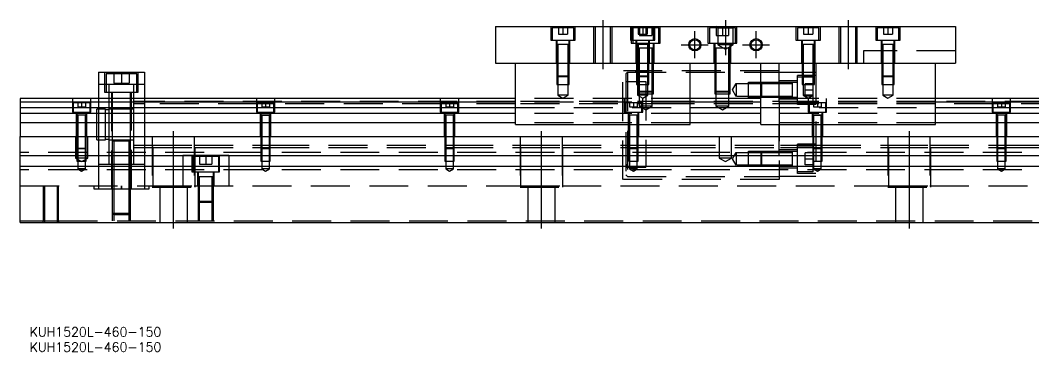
# Model space of a CAD drawing. Extents: x -12 to 673, y -279 to 102.
# Drawn here: x 0 to 330.5, y -279.2 to -171 of the extents above; entities that cross this region are included whole.
import ezdxf

# ---------------------------------------------------------------- set-up
doc = ezdxf.new("R2010")
doc.units = 0
doc.linetypes.add('CENTER', pattern=[50.8, 31.75, -6.35, 6.35, -6.35])
doc.linetypes.add('DASHED', pattern=[19.05, 12.7, -6.35])
doc.layers.get('0').update_dxf_attribs({"linetype": 'CONTINUOUS'})
doc.layers.add('CENTER', color=1, linetype='CENTER')
doc.styles.get("Standard").update_dxf_attribs({"font": 'txt.shx', "height": 3, "bigfont": 'bigfont.shx'})

# ---------------------------------------------------------------- blocks, each defined once
blk = doc.blocks.new('*U2')
at = {"color": 7, "linetype": 'CONTINUOUS'}
blk.add_text('KUH1520L-460-150', height=3, dxfattribs=at).set_placement((3.06, -279.2))
blk = doc.blocks.new('*U3')
at = {"color": 7, "linetype": 'CONTINUOUS'}
blk.add_text('KUH1520L-460-150', height=3, dxfattribs=at).set_placement((3.06, -274.22))

msp = doc.modelspace()

# ---------------------------------------------------------------- linework, layer by layer
at = {"color": 7, "linetype": 'CONTINUOUS'}
for p, q in [((155, -172.99), (305, -172.99)), ((155, -172.99), (155, -184.99)), ((305, -172.99), (305, -184.99)), ((155, -184.99), (305, -184.99)), ((161.5, -204.99), (161.5, -184.99)), ((218.5, -204.99), (218.5, -184.99)), ((241.5, -204.99), (241.5, -184.99)), ((298.5, -204.99), (298.5, -184.99)), ((25.5, -187.99), (25.5, -196.49)), ((25.5, -187.99), (40.5, -187.99)), ((40.5, -187.99), (40.5, -196.49)), ((0, -196.49), (0, -197.742272)), ((161.5, -196.49), (0, -196.49)), ((161.5, -197.742272), (0, -197.742272)), ((0, -197.742272), (0, -199.51668)), ((241.5, -196.49), (218.5, -196.49)), ((241.5, -197.742272), (218.5, -197.742272)), ((460, -196.49), (298.5, -196.49)), ((460, -197.742272), (298.5, -197.742272)), ((0, -199.51668), (161.5, -199.51668)), ((0, -199.51668), (0, -201.413076)), ((0, -201.413076), (0, -204.467372)), ((161.5, -201.413076), (0, -201.413076)), ((218.5, -199.51668), (241.5, -199.51668)), ((241.5, -201.413076), (218.5, -201.413076)), ((298.5, -199.51668), (460, -199.51668)), ((460, -201.413076), (298.5, -201.413076)), ((161.5, -204.467372), (0, -204.467372)), ((0, -204.467372), (0, -208.99)), ((241.5, -204.467372), (218.5, -204.467372)), ((460, -204.467372), (298.5, -204.467372)), ((161.5, -204.99), (218.5, -204.99)), ((241.5, -204.99), (298.5, -204.99)), ((0, -208.99), (460, -208.99)), ((0, -215.29), (0, -208.99)), ((261.25, -211.74), (261.5, -211.74)), ((460, -215.29), (0, -215.29)), ((0, -218.69), (0, -215.29)), ((0, -236.99), (0, -218.69)), ((460, -218.69), (0, -218.69)), ((0, -236.99), (460, -236.99))]:
    msp.add_line(p, q, dxfattribs=at)
at = {"color": 3, "linetype": 'DASHED'}
for p, q in [((173, -172.99), (173, -177.49)), ((180.5, -173.49), (173.5, -173.49)), ((173.5, -173.49), (173.5, -177.49)), ((175.5, -173.49), (175.5, -175.49)), ((177, -173.49), (177, -175.49)), ((178.5, -173.49), (178.5, -175.49)), ((180.5, -177.49), (180.5, -173.49)), ((181, -177.49), (181, -172.99)), ((187.000006, -172.99), (187.000006, -184.99)), ((187.5, -172.99), (187.5, -184.99)), ((192.5, -184.99), (192.5, -172.99)), ((192.999994, -184.99), (192.999994, -172.99)), ((199, -172.99), (199, -177.49)), ((199.25, -172.99), (199.25, -178.49)), ((206.5, -173.49), (199.5, -173.49)), ((199.5, -173.49), (199.5, -177.49)), ((208.25, -173.49), (199.75, -173.49)), ((199.75, -173.49), (199.75, -178.49)), ((201.5, -173.49), (201.5, -175.49)), ((202, -173.49), (202, -175.99)), ((203, -173.49), (203, -175.49)), ((204, -173.49), (204, -175.99)), ((204.5, -173.49), (204.5, -175.49)), ((206, -173.49), (206, -175.99)), ((206.5, -177.49), (206.5, -173.49)), ((207, -177.49), (207, -172.99)), ((208.25, -178.49), (208.25, -173.49)), ((208.75, -178.49), (208.75, -172.99)), ((224.25, -172.99), (224.25, -178.49)), ((233.25, -173.49), (224.75, -173.49)), ((224.75, -173.49), (224.75, -178.49)), ((227.5, -173.49), (227, -172.99)), ((227, -173.49), (227, -175.99)), ((227.5, -173.49), (227.5, -178.99)), ((227.5, -173.49), (232.5, -173.49)), ((229, -173.49), (229, -175.99)), ((230, -173.49), (230, -175.99)), ((231, -173.49), (231, -175.99)), ((232.5, -173.49), (233, -172.99)), ((232.5, -178.99), (232.5, -173.49)), ((233.25, -178.49), (233.25, -173.49)), ((233.75, -178.49), (233.75, -172.99)), ((253, -172.99), (253, -177.49)), ((260.5, -173.49), (253.5, -173.49)), ((253.5, -173.49), (253.5, -177.49)), ((255.5, -173.49), (255.5, -175.49)), ((257, -173.49), (257, -175.49)), ((258.5, -173.49), (258.5, -175.49)), ((260.5, -177.49), (260.5, -173.49)), ((261, -177.49), (261, -172.99)), ((267.000006, -172.99), (267.000006, -184.99)), ((267.5, -172.99), (267.5, -184.99)), ((272.5, -184.99), (272.5, -172.99)), ((272.999994, -184.99), (272.999994, -172.99)), ((279, -172.99), (279, -177.49)), ((286.5, -173.49), (279.5, -173.49)), ((279.5, -173.49), (279.5, -177.49)), ((281.5, -173.49), (281.5, -175.49)), ((283, -173.49), (283, -175.49)), ((284.5, -173.49), (284.5, -175.49)), ((286.5, -177.49), (286.5, -173.49)), ((287, -177.49), (287, -172.99)), ((173, -177.49), (181, -177.49)), ((174.75, -177.49), (174.75, -184.99)), ((175, -177.49), (175, -178.89)), ((175.5, -175.49), (177, -175.49)), ((177, -175.49), (178.5, -175.49)), ((179, -178.89), (179, -177.49)), ((179.25, -184.99), (179.25, -177.49)), ((199, -177.49), (207, -177.49)), ((199.25, -178.49), (208.75, -178.49)), ((200.75, -177.49), (200.75, -184.99)), ((201, -177.49), (201, -178.89)), ((201.25, -178.49), (201.25, -184.99)), ((201.5, -175.49), (203, -175.49)), ((201.5, -178.49), (201.5, -180.09)), ((202, -175.99), (204, -175.99)), ((203, -175.49), (204.5, -175.49)), ((204, -175.99), (206, -175.99)), ((205, -178.89), (205, -177.49)), ((205.25, -184.99), (205.25, -177.49)), ((206.5, -180.09), (206.5, -178.49)), ((206.75, -184.99), (206.75, -178.49)), ((224.25, -178.49), (233.75, -178.49)), ((226.25, -178.49), (226.25, -184.99)), ((226.5, -178.49), (226.5, -180.09)), ((227, -175.99), (229, -175.99)), ((229, -175.99), (231, -175.99)), ((231.5, -180.085), (231.5, -178.485)), ((231.75, -184.99), (231.75, -178.49)), ((253, -177.49), (261, -177.49)), ((254.75, -177.49), (254.75, -184.99)), ((255, -177.49), (255, -178.89)), ((255.5, -175.49), (257, -175.49)), ((257, -175.49), (258.5, -175.49)), ((259, -178.89), (259, -177.49)), ((259.25, -184.99), (259.25, -177.49)), ((279, -177.49), (287, -177.49)), ((280.75, -177.49), (280.75, -184.99)), ((281, -177.49), (281, -178.89)), ((281.5, -175.49), (283, -175.49)), ((283, -175.49), (284.5, -175.49)), ((285, -178.89), (285, -177.49)), ((285.25, -184.99), (285.25, -177.49)), ((175, -178.885), (175, -178.89)), ((175, -178.89), (175.216462, -178.89)), ((175.216708, -178.89), (175, -178.89)), ((175, -178.89), (175, -178.895)), ((175, -178.89), (175, -184.99)), ((178.783332, -178.89), (175.216708, -178.89)), ((175.35, -178.89), (175.35, -184.99)), ((178.65, -184.99), (178.65, -178.89)), ((179, -178.89), (178.783332, -178.89)), ((178.783538, -178.89), (179, -178.89)), ((179, -178.89), (179, -178.885)), ((179, -178.895), (179, -178.89)), ((179, -184.99), (179, -178.89)), ((201, -178.885), (201, -178.89)), ((201, -178.89), (201.216462, -178.89)), ((201.216708, -178.89), (201, -178.89)), ((201, -178.89), (201, -184.99)), ((201, -178.89), (201, -178.895)), ((204.783332, -178.89), (201.216708, -178.89)), ((201.35, -178.89), (201.35, -184.99)), ((201.757468, -180.09), (201.5, -180.09)), ((201.5, -180.09), (201.5, -184.99)), ((201.999654, -180.09), (201.757468, -180.09)), ((201.9, -180.09), (201.9, -184.99)), ((202.349616, -180.09), (201.999654, -180.09)), ((205.650424, -180.09), (202.349616, -180.09)), ((204.65, -184.99), (204.65, -178.89)), ((205, -178.89), (204.783332, -178.89)), ((204.783538, -178.89), (205, -178.89)), ((205, -178.89), (205, -178.885)), ((205, -184.99), (205, -178.89)), ((205, -178.895), (205, -178.89)), ((206.000386, -180.09), (205.650424, -180.09)), ((206.242552, -180.09), (206.000386, -180.09)), ((206.1, -184.99), (206.1, -180.09)), ((206.5, -180.09), (206.242552, -180.09)), ((206.5, -184.99), (206.5, -180.09)), ((226.5, -180.085), (226.5, -180.09)), ((226.5, -180.09), (226.757448, -180.09)), ((226.757468, -180.09), (226.5, -180.09)), ((226.5, -180.09), (226.5, -184.99)), ((226.5, -180.09), (226.5, -180.095)), ((231.5, -180.09), (226.757468, -180.09)), ((226.9, -180.09), (226.9, -184.99)), ((232.5, -178.99), (227.5, -178.99)), ((227.5, -178.99), (230, -180.433376)), ((230, -180.433376), (232.5, -178.99)), ((230.5, -180.09), (230.242552, -180.09)), ((230.242602, -180.09), (230.5, -180.09)), ((230.5, -180.09), (230.5, -180.085)), ((230.5, -180.095), (230.5, -180.09)), ((231.1, -184.99), (231.1, -180.09)), ((231.5, -184.99), (231.5, -180.09)), ((255, -178.885), (255, -178.89)), ((255, -178.89), (255.216462, -178.89)), ((255.216708, -178.89), (255, -178.89)), ((255, -178.89), (255, -178.895)), ((255, -178.89), (255, -184.99)), ((258.783332, -178.89), (255.216708, -178.89)), ((255.35, -178.89), (255.35, -184.99)), ((258.65, -184.99), (258.65, -178.89)), ((259, -178.89), (258.783332, -178.89)), ((258.783538, -178.89), (259, -178.89)), ((259, -178.89), (259, -178.885)), ((259, -178.895), (259, -178.89)), ((259, -184.99), (259, -178.89)), ((285, -180.99), (275, -180.99)), ((275, -180.99), (275, -184.99)), ((281, -178.885), (281, -178.89)), ((281, -178.89), (281.216462, -178.89)), ((281.216708, -178.89), (281, -178.89)), ((281, -178.89), (281, -178.895)), ((281, -178.89), (281, -184.99)), ((284.783332, -178.89), (281.216708, -178.89)), ((281.35, -178.89), (281.35, -184.99)), ((284.65, -184.99), (284.65, -178.89)), ((285, -178.89), (284.783332, -178.89)), ((284.783538, -178.89), (285, -178.89)), ((285, -178.89), (285, -178.885)), ((285, -178.895), (285, -178.89)), ((285, -184.99), (285, -178.89)), ((305, -180.99), (285, -180.99)), ((175, -184.99), (175, -189.14)), ((175.000006, -184.99), (175.000006, -189.140006)), ((175.35, -184.99), (175.35, -189.49)), ((178.65, -189.49), (178.65, -184.99)), ((178.999994, -189.140006), (178.999994, -184.99)), ((179, -189.14), (179, -184.99)), ((196.5, -222.99), (196.5, -184.99)), ((201, -184.99), (201, -189.14)), ((201.000006, -184.99), (201.000002, -189.14)), ((201.35, -184.99), (201.35, -189.49)), ((201.5, -184.99), (201.5, -194.09)), ((201.9, -184.99), (201.9, -194.49)), ((204.65, -189.49), (204.65, -184.99)), ((204.999998, -189.14), (204.999994, -184.99)), ((205, -189.14), (205, -184.99)), ((206.1, -194.49), (206.1, -184.99)), ((206.5, -194.09), (206.5, -184.99)), ((226.5, -184.99), (226.5, -194.09)), ((226.500006, -184.99), (226.500002, -194.09)), ((226.9, -184.99), (226.9, -194.49)), ((231.1, -194.49), (231.1, -184.99)), ((231.499998, -194.09), (231.499994, -184.99)), ((231.5, -194.09), (231.5, -184.99)), ((247.5, -197.742272), (247.5, -184.99)), ((255, -184.99), (255, -189.14)), ((255.000006, -184.99), (255.000002, -189.14)), ((255.35, -184.99), (255.35, -189.49)), ((258.65, -189.49), (258.65, -184.99)), ((258.999998, -189.14), (258.999994, -184.99)), ((259, -189.14), (259, -184.99)), ((259.5, -184.99), (259.5, -221.99)), ((281, -184.99), (281, -189.14)), ((281.000006, -184.99), (281.000002, -189.14)), ((281.35, -184.99), (281.35, -189.49)), ((284.65, -189.49), (284.65, -184.99)), ((284.999998, -189.14), (284.999994, -184.99)), ((285, -189.14), (285, -184.99)), ((27.5, -187.99), (27.5, -194.49)), ((38.5, -194.49), (38.5, -187.99)), ((247.5, -187.49), (196.5, -187.49)), ((197.5, -188.49), (198, -187.99)), ((198, -187.99), (247.5, -187.99)), ((198, -187.99), (198, -221.99)), ((200.9, -187.99), (200.5, -187.99)), ((205.1, -187.99), (200.9, -187.99)), ((247.5, -187.99), (259.5, -187.99)), ((38, -188.49), (28, -188.49)), ((28, -188.49), (28, -194.49)), ((30.5, -188.49), (30.5, -191.49)), ((30.5, -191.49), (33, -191.49)), ((33, -188.49), (33, -191.49)), ((33, -191.49), (35.5, -191.49)), ((35.5, -188.49), (35.5, -191.49)), ((38, -194.49), (38, -188.49)), ((175, -189.14), (179, -189.14)), ((175, -189.14), (175.35, -189.49)), ((175.000006, -189.140006), (175.000006, -191.99)), ((178.65, -189.49), (175.35, -189.49)), ((175.35, -189.49), (175.35, -191.99)), ((178.65, -189.49), (179, -189.14)), ((178.65, -191.99), (178.65, -189.49)), ((178.999994, -191.99), (178.999994, -189.140006)), ((197.5, -188.49), (197.5, -221.49)), ((197.5, -190.99), (204, -190.99)), ((201, -189.14), (205, -189.14)), ((201, -189.14), (201.35, -189.49)), ((201.000002, -189.14), (201.000006, -191.99)), ((204.65, -189.49), (201.35, -189.49)), ((201.35, -189.49), (201.35, -191.99)), ((204, -190.99), (204, -218.99)), ((204.65, -189.49), (205, -189.14)), ((204.65, -191.99), (204.65, -189.49)), ((204.999994, -191.99), (204.999998, -189.14)), ((232.287565, -193.74), (233.500001, -191.64)), ((233.500001, -191.64), (233.500001, -195.84)), ((233.500001, -191.64), (239.4, -191.64)), ((237.5, -196.239995), (237.5, -191.240004)), ((237.5, -191.240004), (242.4, -191.240004)), ((239.4, -191.64), (242, -191.64)), ((241.499979, -191.64), (241.899979, -191.24)), ((241.499979, -191.64), (241.499979, -195.84)), ((241.899979, -196.24), (241.899979, -191.24)), ((242, -191.64), (251.9, -191.640001)), ((242.4, -191.240004), (253.5, -191.240004)), ((253.5, -190.740001), (247.5, -190.740001)), ((251.9, -196.24), (251.9, -191.24)), ((253.5, -198.490001), (253.5, -188.990001)), ((259.5, -188.990001), (253.5, -188.990001)), ((253.5, -189.49), (258.5, -189.49)), ((255, -189.14), (259, -189.14)), ((255, -189.14), (255.35, -189.49)), ((255.000002, -189.14), (255.000006, -191.99)), ((258.65, -189.49), (255.35, -189.49)), ((255.35, -189.49), (255.35, -191.99)), ((258.5, -189.49), (258.5, -197.99)), ((258.65, -189.49), (259, -189.14)), ((258.65, -191.99), (258.65, -189.49)), ((258.999994, -191.99), (258.999998, -189.14)), ((281, -189.14), (285, -189.14)), ((281, -189.14), (281.35, -189.49)), ((281.000002, -189.14), (281.000006, -191.99)), ((284.65, -189.49), (281.35, -189.49)), ((281.35, -189.49), (281.35, -191.99)), ((284.65, -189.49), (285, -189.14)), ((284.65, -191.99), (284.65, -189.49)), ((284.999994, -191.99), (284.999998, -189.14)), ((29, -191.99), (25.5, -191.99)), ((27.5, -194.49), (38.5, -194.49)), ((29, -194.49), (29, -191.99)), ((37, -191.99), (29, -191.99)), ((29, -196.49), (29, -194.49)), ((29.75, -194.49), (29.75, -225.99)), ((30, -194.49), (30, -196.49)), ((36, -196.49), (36, -194.49)), ((36.25, -225.99), (36.25, -194.49)), ((37, -194.49), (37, -191.99)), ((40.5, -191.99), (37, -191.99)), ((37, -196.49), (37, -194.49)), ((175.000006, -191.99), (178.999994, -191.99)), ((175.35, -191.99), (175.35, -195.49)), ((178.65, -195.49), (178.65, -191.99)), ((201.000006, -191.99), (204.999994, -191.99)), ((201.35, -191.99), (201.35, -195.49)), ((201.5, -194.09), (206.5, -194.09)), ((201.5, -194.09), (201.9, -194.49)), ((201.500002, -194.09), (201.500006, -194.99)), ((201.500006, -194.99), (206.499994, -194.99)), ((206.1, -194.49), (201.9, -194.49)), ((201.9, -194.49), (201.9, -194.99)), ((201.9, -194.99), (201.9, -198.99)), ((204.65, -195.49), (204.65, -191.99)), ((206.1, -194.49), (206.5, -194.09)), ((206.1, -194.99), (206.1, -194.49)), ((206.1, -198.99), (206.1, -194.99)), ((206.499994, -194.99), (206.499998, -194.09)), ((226.5, -194.09), (231.5, -194.09)), ((226.5, -194.09), (226.9, -194.49)), ((226.500002, -194.09), (226.500006, -194.99)), ((226.500006, -194.99), (231.499994, -194.99)), ((231.1, -194.49), (226.9, -194.49)), ((226.9, -194.49), (226.9, -194.99)), ((226.9, -194.99), (226.9, -198.99)), ((231.1, -194.49), (231.5, -194.09)), ((231.1, -194.99), (231.1, -194.49)), ((231.1, -198.99), (231.1, -194.99)), ((231.499994, -194.99), (231.499998, -194.09)), ((233.500001, -195.84), (232.287565, -193.74)), ((255.000006, -191.99), (258.999994, -191.99)), ((255.35, -191.99), (255.35, -195.49)), ((256, -195.74), (256, -191.74)), ((258.5, -191.74), (256, -191.74)), ((256, -193.74), (258.5, -193.74)), ((258.65, -195.49), (258.65, -191.99)), ((281.000006, -191.99), (284.999994, -191.99)), ((281.35, -191.99), (281.35, -195.49)), ((284.65, -195.49), (284.65, -191.99)), ((17, -196.49), (17, -200.99)), ((22.75, -197.99), (17.25, -197.99)), ((17.25, -197.99), (17.25, -200.99)), ((18.75, -197.99), (18.75, -199.29)), ((20, -197.99), (20, -199.29)), ((21.25, -197.99), (21.25, -199.29)), ((22.75, -200.99), (22.75, -197.99)), ((23, -200.99), (23, -196.49)), ((25.5, -196.49), (25.5, -208.99)), ((29, -204.99), (29, -196.49)), ((30, -196.49), (30, -208.99)), ((36, -208.99), (36, -196.49)), ((37, -204.99), (37, -196.49)), ((40.5, -197.49), (37, -197.49)), ((40.5, -198.24), (37, -198.24)), ((40.5, -196.49), (40.5, -208.99)), ((161.5, -197.49), (40.5, -197.49)), ((77.25, -198.24), (40.5, -198.24)), ((77, -196.49), (77, -200.99)), ((82.75, -197.99), (77.25, -197.99)), ((77.25, -197.99), (77.25, -200.99)), ((82.75, -198.24), (77.25, -198.24)), ((78.75, -197.99), (78.75, -199.29)), ((80, -197.99), (80, -199.29)), ((81.25, -197.99), (81.25, -199.29)), ((82.75, -200.99), (82.75, -197.99)), ((137.25, -198.24), (82.75, -198.24)), ((83, -200.99), (83, -196.49)), ((137, -196.49), (137, -200.99)), ((142.75, -197.99), (137.25, -197.99)), ((137.25, -197.99), (137.25, -200.99)), ((142.75, -198.24), (137.25, -198.24)), ((138.75, -197.99), (138.75, -199.29)), ((140, -197.99), (140, -199.29)), ((141.25, -197.99), (141.25, -199.29)), ((142.75, -200.99), (142.75, -197.99)), ((161.5, -198.24), (142.75, -198.24)), ((143, -200.99), (143, -196.49)), ((218.5, -196.49), (161.5, -196.49)), ((214, -197.49), (161.5, -197.49)), ((218.5, -197.742272), (161.5, -197.742272)), ((214, -198.24), (161.5, -198.24)), ((178.65, -195.49), (175.35, -195.49)), ((175.35, -195.49), (177, -196.442628)), ((177, -196.442628), (178.65, -195.49)), ((197, -196.49), (197, -200.99)), ((202.75, -197.99), (197.25, -197.99)), ((197.25, -197.99), (197.25, -200.99)), ((198.75, -197.99), (198.75, -199.29)), ((200, -197.99), (200, -199.29)), ((201.25, -197.99), (201.25, -199.29)), ((204.65, -195.49), (201.35, -195.49)), ((201.35, -195.49), (203, -196.442628)), ((202.75, -200.99), (202.75, -197.99)), ((203, -196.442628), (204.65, -195.49)), ((203, -200.99), (203, -196.49)), ((258, -197.49), (214, -197.49)), ((258, -198.24), (214, -198.24)), ((239.4, -195.84), (233.66115, -195.84)), ((242.4, -196.239994), (237.5, -196.239994)), ((242, -195.84), (239.4, -195.84)), ((241.899979, -196.24), (241.499979, -195.84)), ((298.5, -196.49), (241.5, -196.49)), ((298.5, -197.742272), (241.5, -197.742272)), ((251.9, -195.84), (242, -195.84)), ((253.5, -196.239994), (242.4, -196.239994)), ((253.5, -196.740001), (247.5, -196.740001)), ((247.5, -197.742272), (247.5, -221.99)), ((251.9, -195.982602), (251.9, -196.24)), ((258.5, -197.99), (253.5, -197.99)), ((258.65, -195.49), (255.35, -195.49)), ((255.35, -195.49), (257, -196.442628)), ((258.5, -195.74), (256, -195.74)), ((257, -196.442628), (258.65, -195.49)), ((257, -196.49), (257, -200.99)), ((262.75, -197.99), (257.25, -197.99)), ((257.25, -197.99), (257.25, -200.99)), ((298.5, -197.49), (258, -197.49)), ((298.5, -198.24), (258, -198.24)), ((258.75, -197.99), (258.75, -199.29)), ((260, -197.99), (260, -199.29)), ((261.25, -197.99), (261.25, -199.29)), ((262.75, -200.99), (262.75, -197.99)), ((263, -200.99), (263, -196.49)), ((284.65, -195.49), (281.35, -195.49)), ((281.35, -195.49), (283, -196.442628)), ((283, -196.442628), (284.65, -195.49)), ((410, -197.49), (298.5, -197.49)), ((317.25, -198.24), (298.5, -198.24)), ((317, -196.49), (317, -200.99)), ((322.75, -197.99), (317.25, -197.99)), ((317.25, -197.99), (317.25, -200.99)), ((322.75, -198.24), (317.25, -198.24)), ((318.75, -197.99), (318.75, -199.29)), ((320, -197.99), (320, -199.29)), ((321.25, -197.99), (321.25, -199.29)), ((322.75, -200.99), (322.75, -197.99)), ((377.25, -198.24), (322.75, -198.24)), ((323, -200.99), (323, -196.49)), ((17, -200.99), (23, -200.99)), ((18.25, -200.99), (18.25, -208.99)), ((18.5, -200.99), (18.5, -201.99)), ((18.75, -199.29), (20, -199.29)), ((20, -199.29), (21.25, -199.29)), ((21.5, -201.99), (21.5, -200.99)), ((21.75, -208.99), (21.75, -200.99)), ((25, -204.99), (25, -199.99)), ((25.5, -199.99), (25, -199.99)), ((27.85, -199.99), (25.5, -199.99)), ((27.85, -204.99), (27.85, -199.99)), ((29, -200.19), (27.85, -200.19)), ((30, -199.99), (29, -199.99)), ((36, -199.99), (30, -199.99)), ((37, -199.99), (36, -199.99)), ((77, -200.99), (83, -200.99)), ((78.25, -200.99), (78.25, -208.99)), ((78.5, -200.99), (78.5, -201.99)), ((78.75, -199.29), (80, -199.29)), ((80, -199.29), (81.25, -199.29)), ((81.5, -201.99), (81.5, -200.99)), ((81.75, -208.99), (81.75, -200.99)), ((137, -200.99), (143, -200.99)), ((138.25, -200.99), (138.25, -208.99)), ((138.5, -200.99), (138.5, -201.99)), ((138.75, -199.29), (140, -199.29)), ((140, -199.29), (141.25, -199.29)), ((141.5, -201.99), (141.5, -200.99)), ((141.75, -208.99), (141.75, -200.99)), ((161.5, -199.51668), (218.5, -199.51668)), ((218.5, -201.413076), (161.5, -201.413076)), ((197, -200.99), (203, -200.99)), ((198.25, -200.99), (198.25, -208.99)), ((198.5, -200.99), (198.5, -201.99)), ((198.75, -199.29), (200, -199.29)), ((200, -199.29), (201.25, -199.29)), ((201.5, -201.99), (201.5, -200.99)), ((201.75, -208.99), (201.75, -200.99)), ((206.1, -198.99), (201.9, -198.99)), ((201.9, -198.99), (204, -200.202436)), ((204, -200.202436), (206.1, -198.99)), ((231.1, -198.99), (226.9, -198.99)), ((226.9, -198.99), (229, -200.202436)), ((229, -200.202436), (231.1, -198.99)), ((241.5, -199.51668), (298.5, -199.51668)), ((298.5, -201.413076), (241.5, -201.413076)), ((259.5, -198.490001), (253.5, -198.490001)), ((257, -200.99), (263, -200.99)), ((258.25, -200.99), (258.25, -208.99)), ((258.5, -200.99), (258.5, -201.99)), ((258.75, -199.29), (260, -199.29)), ((260, -199.29), (261.25, -199.29)), ((261.5, -201.99), (261.5, -200.99)), ((261.75, -208.99), (261.75, -200.99)), ((317, -200.99), (323, -200.99)), ((318.25, -200.99), (318.25, -208.99)), ((318.5, -200.99), (318.5, -201.99)), ((318.75, -199.29), (320, -199.29)), ((320, -199.29), (321.25, -199.29)), ((321.5, -201.99), (321.5, -200.99)), ((321.75, -208.99), (321.75, -200.99)), ((18.5, -201.985), (18.5, -201.99)), ((18.624678, -201.99), (18.5, -201.99)), ((18.5, -201.99), (18.5, -208.99)), ((18.5, -201.99), (18.5, -201.995)), ((19.998804, -201.99), (18.624678, -201.99)), ((18.75, -201.99), (18.75, -208.99)), ((21.37533, -201.99), (19.998804, -201.99)), ((21.25, -208.99), (21.25, -201.99)), ((21.5, -201.99), (21.37533, -201.99)), ((21.5, -201.99), (21.5, -201.985)), ((21.5, -208.99), (21.5, -201.99)), ((21.5, -201.995), (21.5, -201.99)), ((78.5, -201.985), (78.5, -201.99)), ((78.5, -201.99), (78.62467, -201.99)), ((78.624678, -201.99), (78.5, -201.99)), ((78.5, -201.99), (78.5, -201.995)), ((78.5, -201.99), (78.5, -208.99)), ((78.62467, -201.99), (81.375392, -201.99)), ((79.998804, -201.99), (78.624678, -201.99)), ((78.75, -201.99), (78.75, -208.99)), ((81.37533, -201.99), (79.998804, -201.99)), ((81.25, -208.99), (81.25, -201.99)), ((81.5, -201.99), (81.37533, -201.99)), ((81.375392, -201.99), (81.5, -201.99)), ((81.5, -201.99), (81.5, -201.985)), ((81.5, -201.995), (81.5, -201.99)), ((81.5, -208.99), (81.5, -201.99)), ((138.5, -201.985), (138.5, -201.99)), ((138.624678, -201.99), (138.5, -201.99)), ((138.5, -201.99), (138.5, -208.99)), ((138.5, -201.99), (138.5, -201.995)), ((139.998804, -201.99), (138.624678, -201.99)), ((138.75, -201.99), (138.75, -208.99)), ((141.37533, -201.99), (139.998804, -201.99)), ((141.25, -208.99), (141.25, -201.99)), ((141.5, -201.99), (141.37533, -201.99)), ((141.5, -201.99), (141.5, -201.985)), ((141.5, -208.99), (141.5, -201.99)), ((141.5, -201.995), (141.5, -201.99)), ((218.5, -204.467372), (161.5, -204.467372)), ((198.5, -201.985), (198.5, -201.99)), ((198.624678, -201.99), (198.5, -201.99)), ((198.5, -201.99), (198.5, -204.99)), ((198.5, -201.99), (198.5, -201.995)), ((199.998804, -201.99), (198.624678, -201.99)), ((198.75, -201.99), (198.75, -204.99)), ((201.37533, -201.99), (199.998804, -201.99)), ((201.25, -204.99), (201.25, -201.99)), ((201.5, -201.99), (201.37533, -201.99)), ((201.5, -201.99), (201.5, -201.985)), ((201.5, -204.99), (201.5, -201.99)), ((201.5, -201.995), (201.5, -201.99)), ((298.5, -204.467372), (241.5, -204.467372)), ((258.5, -201.985), (258.5, -201.99)), ((258.5, -201.99), (258.62467, -201.99)), ((258.624678, -201.99), (258.5, -201.99)), ((258.5, -201.99), (258.5, -201.995)), ((258.5, -201.99), (258.5, -204.99)), ((258.62467, -201.99), (261.375392, -201.99)), ((259.998804, -201.99), (258.624678, -201.99)), ((258.75, -201.99), (258.75, -204.99)), ((261.37533, -201.99), (259.998804, -201.99)), ((261.25, -204.99), (261.25, -201.99)), ((261.5, -201.99), (261.37533, -201.99)), ((261.375392, -201.99), (261.5, -201.99)), ((261.5, -201.99), (261.5, -201.985)), ((261.5, -201.995), (261.5, -201.99)), ((261.5, -204.99), (261.5, -201.99)), ((318.5, -201.985), (318.5, -201.99)), ((318.624678, -201.99), (318.5, -201.99)), ((318.5, -201.99), (318.5, -201.995)), ((318.5, -201.99), (318.5, -208.99)), ((319.998804, -201.99), (318.624678, -201.99)), ((318.75, -201.99), (318.75, -208.99)), ((321.37533, -201.99), (319.998804, -201.99)), ((321.25, -208.99), (321.25, -201.99)), ((321.5, -201.99), (321.37533, -201.99)), ((321.5, -201.99), (321.5, -201.985)), ((321.5, -201.995), (321.5, -201.99)), ((321.5, -208.99), (321.5, -201.99)), ((25, -208.99), (25, -204.99)), ((27.85, -208.99), (27.85, -204.99)), ((29, -208.99), (29, -204.99)), ((37, -208.99), (37, -204.99)), ((198.5, -204.99), (198.5, -208.99)), ((198.75, -204.99), (198.75, -208.99)), ((201.25, -208.99), (201.25, -204.99)), ((201.5, -208.99), (201.5, -204.99)), ((247.5, -208.99), (247.5, -204.99)), ((258.5, -204.99), (258.5, -208.99)), ((258.75, -204.99), (258.75, -208.99)), ((261.25, -208.99), (261.25, -204.99)), ((261.5, -208.99), (261.5, -204.99)), ((18, -208.99), (18, -215.99)), ((18.5, -208.99), (18.5, -212.74)), ((18.500006, -208.99), (18.500002, -212.74)), ((18.75, -208.99), (18.75, -212.99)), ((21.25, -212.99), (21.25, -208.99)), ((21.499998, -212.74), (21.499994, -208.99)), ((21.5, -212.74), (21.5, -208.99)), ((22, -215.99), (22, -208.99)), ((25, -209.99), (25, -208.99)), ((25, -209.99), (25.5, -209.99)), ((25.5, -208.99), (25.5, -215.29)), ((25.5, -209.99), (27.85, -209.99)), ((27.85, -209.99), (27.85, -208.99)), ((27.85, -209.79), (29, -209.79)), ((29, -215.29), (29, -208.99)), ((29, -209.99), (30, -209.99)), ((30, -208.99), (30, -210.49)), ((30, -209.99), (36, -209.99)), ((30, -210.485), (30, -210.49)), ((30.349602, -210.49), (30, -210.49)), ((30, -210.49), (30, -215.29)), ((30, -210.49), (30, -210.495)), ((35.65035, -210.49), (30.349602, -210.49)), ((30.5, -210.49), (30.5, -215.29)), ((35.5, -215.29), (35.5, -210.49)), ((36, -210.49), (35.65035, -210.49)), ((36, -210.49), (36, -208.99)), ((36, -209.99), (37, -209.99)), ((36, -210.49), (36, -210.485)), ((36, -215.29), (36, -210.49)), ((36, -210.495), (36, -210.49)), ((37, -215.29), (37, -208.99)), ((40.5, -208.99), (40.5, -215.29)), ((43, -208.99), (43, -225.49)), ((43.291796, -224.99), (43.291796, -208.99)), ((56.708204, -208.99), (56.708204, -224.99)), ((57, -225.49), (57, -208.99)), ((78.5, -208.99), (78.5, -212.74)), ((78.500006, -208.99), (78.500006, -212.740006)), ((78.75, -208.99), (78.75, -212.99)), ((81.25, -212.99), (81.25, -208.99)), ((81.499994, -212.740006), (81.499994, -208.99)), ((81.5, -212.74), (81.5, -208.99)), ((138.5, -208.99), (138.5, -212.74)), ((138.500006, -208.99), (138.500006, -212.740006)), ((138.75, -208.99), (138.75, -212.99)), ((141.25, -212.99), (141.25, -208.99)), ((141.499994, -212.740006), (141.499994, -208.99)), ((141.5, -212.74), (141.5, -208.99)), ((163, -208.99), (163, -225.49)), ((163.291796, -224.99), (163.291796, -208.99)), ((176.708204, -208.99), (176.708204, -224.99)), ((177, -225.49), (177, -208.99)), ((198.5, -208.99), (198.5, -212.74)), ((198.500006, -208.99), (198.500006, -212.740006)), ((198.75, -208.99), (198.75, -212.99)), ((201.25, -212.99), (201.25, -208.99)), ((201.499994, -212.740006), (201.499994, -208.99)), ((201.5, -212.74), (201.5, -208.99)), ((228, -208.99), (228, -215.99)), ((232, -215.99), (232, -208.99)), ((247.5, -215.29), (247.5, -208.99)), ((253.5, -220.990001), (253.5, -211.490001)), ((259.5, -211.490001), (253.5, -211.490001)), ((258.5, -208.99), (258.5, -212.74)), ((258.500006, -208.99), (258.500006, -212.740006)), ((258.75, -208.99), (258.75, -212.99)), ((261.25, -212.99), (261.25, -208.99)), ((261.499994, -212.740006), (261.499994, -208.99)), ((261.5, -212.74), (261.5, -208.99)), ((283, -208.99), (283, -225.49)), ((283.291796, -224.99), (283.291796, -208.99)), ((296.708204, -208.99), (296.708204, -224.99)), ((297, -225.49), (297, -208.99)), ((318.5, -208.99), (318.5, -212.74)), ((318.500006, -208.99), (318.500006, -212.740006)), ((318.75, -208.99), (318.75, -212.99)), ((321.25, -212.99), (321.25, -208.99)), ((321.499994, -212.740006), (321.499994, -208.99)), ((321.5, -212.74), (321.5, -208.99)), ((460, -214.14), (0, -214.14)), ((18.5, -212.74), (21.5, -212.74)), ((18.5, -212.74), (18.75, -212.99)), ((18.500002, -212.74), (18.500006, -215.29)), ((21.25, -212.99), (18.75, -212.99)), ((18.75, -212.99), (18.75, -216.99)), ((21.25, -212.99), (21.5, -212.74)), ((21.25, -216.99), (21.25, -212.99)), ((21.499994, -215.29), (21.499998, -212.74)), ((37, -211.74), (40.5, -211.74)), ((37, -212.49), (40.5, -212.49)), ((40.5, -211.74), (43.291796, -211.74)), ((40.5, -212.49), (43.291796, -212.49)), ((43.291796, -211.74), (56.708204, -211.74)), ((43.291796, -212.49), (56.708204, -212.49)), ((56.708204, -211.74), (78.5, -211.74)), ((56.708204, -212.49), (78.5, -212.49)), ((78.5, -211.74), (78.75, -211.74)), ((78.5, -212.49), (78.75, -212.49)), ((78.5, -212.74), (81.5, -212.74)), ((78.5, -212.74), (78.75, -212.99)), ((78.500006, -212.740006), (78.500006, -215.29)), ((78.75, -211.74), (81.25, -211.74)), ((78.75, -212.49), (81.25, -212.49)), ((81.25, -212.99), (78.75, -212.99)), ((78.75, -212.99), (78.75, -216.99)), ((81.25, -211.74), (81.5, -211.74)), ((81.25, -212.49), (81.5, -212.49)), ((81.25, -212.99), (81.5, -212.74)), ((81.25, -216.99), (81.25, -212.99)), ((81.499994, -215.29), (81.499994, -212.740006)), ((81.5, -211.74), (138.5, -211.74)), ((81.5, -212.49), (138.5, -212.49)), ((138.5, -211.74), (138.75, -211.74)), ((138.5, -212.49), (138.75, -212.49)), ((138.5, -212.74), (141.5, -212.74)), ((138.5, -212.74), (138.75, -212.99)), ((138.500006, -212.740006), (138.500006, -215.29)), ((138.75, -211.74), (141.25, -211.74)), ((138.75, -212.49), (141.25, -212.49)), ((141.25, -212.99), (138.75, -212.99)), ((138.75, -212.99), (138.75, -216.99)), ((141.25, -211.74), (141.5, -211.74)), ((141.25, -212.49), (141.5, -212.49)), ((141.25, -212.99), (141.5, -212.74)), ((141.25, -216.99), (141.25, -212.99)), ((141.499994, -215.29), (141.499994, -212.740006)), ((141.5, -211.74), (163.291796, -211.74)), ((141.5, -212.49), (163.291796, -212.49)), ((163.291796, -211.74), (176.708204, -211.74)), ((163.291796, -212.49), (176.708204, -212.49)), ((176.708204, -211.74), (198, -211.74)), ((176.708204, -212.49), (198, -212.49)), ((198, -211.74), (198.5, -211.74)), ((198, -212.49), (198.5, -212.49)), ((198.5, -211.74), (198.75, -211.74)), ((198.5, -212.49), (198.75, -212.49)), ((198.5, -212.74), (201.5, -212.74)), ((198.5, -212.74), (198.75, -212.99)), ((198.500006, -212.740006), (198.500006, -215.29)), ((198.75, -211.74), (201.25, -211.74)), ((198.75, -212.49), (201.25, -212.49)), ((201.25, -212.99), (198.75, -212.99)), ((198.75, -212.99), (198.75, -216.99)), ((201.25, -211.74), (201.5, -211.74)), ((201.25, -212.49), (201.5, -212.49)), ((201.25, -212.99), (201.5, -212.74)), ((201.25, -216.99), (201.25, -212.99)), ((201.499994, -215.29), (201.499994, -212.740006)), ((201.5, -211.74), (214, -211.74)), ((201.5, -212.49), (214, -212.49)), ((214, -211.74), (248, -211.74)), ((214, -212.489994), (248, -212.489994)), ((214, -212.49), (248, -212.49)), ((232.287565, -216.24), (233.500001, -214.14)), ((233.500001, -214.14), (233.500001, -218.34)), ((233.500001, -214.14), (239.4, -214.14)), ((237.5, -218.739995), (237.5, -213.740004)), ((237.5, -213.740004), (242.4, -213.740004)), ((239.4, -214.14), (242, -214.14)), ((241.499979, -214.14), (241.899979, -213.74)), ((241.499979, -214.14), (241.499979, -218.34)), ((241.899979, -218.74), (241.899979, -213.74)), ((242, -214.14), (251.9, -214.140001)), ((242.4, -213.740004), (253.5, -213.740004)), ((253.5, -213.240001), (247.5, -213.240001)), ((248, -211.74), (258, -211.74)), ((248, -212.489994), (252.6, -212.489994)), ((248, -212.49), (252.6, -212.49)), ((251.9, -218.74), (251.9, -213.74)), ((252.6, -212.489994), (257.6, -212.489994)), ((252.6, -212.49), (257.6, -212.49)), ((253.5, -211.99), (258.5, -211.99)), ((256, -218.24), (256, -214.24)), ((258.5, -214.24), (256, -214.24)), ((257.6, -212.489994), (258, -212.489994)), ((257.6, -212.49), (258, -212.49)), ((258, -211.74), (258.5, -211.74)), ((258, -212.49), (258.5, -212.49)), ((258.5, -211.74), (258.75, -211.74)), ((258.5, -211.99), (258.5, -220.49)), ((258.5, -212.49), (258.75, -212.49)), ((258.5, -212.74), (261.5, -212.74)), ((258.5, -212.74), (258.75, -212.99)), ((258.500006, -212.740006), (258.500006, -215.29)), ((258.75, -211.74), (261.25, -211.74)), ((258.75, -212.49), (261.25, -212.49)), ((261.25, -212.99), (258.75, -212.99)), ((258.75, -212.99), (258.75, -216.99)), ((261.25, -212.49), (261.5, -212.49)), ((261.25, -212.99), (261.5, -212.74)), ((261.25, -216.99), (261.25, -212.99)), ((261.499994, -215.29), (261.499994, -212.740006)), ((261.5, -211.74), (283.291796, -211.74)), ((261.5, -212.49), (283.291796, -212.49)), ((283.291796, -211.74), (296.708204, -211.74)), ((283.291796, -212.49), (296.708204, -212.49)), ((296.708204, -211.74), (318.5, -211.74)), ((296.708204, -212.49), (318.5, -212.49)), ((318.5, -211.74), (318.75, -211.74)), ((318.5, -212.49), (318.75, -212.49)), ((318.5, -212.74), (321.5, -212.74)), ((318.5, -212.74), (318.75, -212.99)), ((318.500006, -212.740006), (318.500006, -215.29)), ((318.75, -211.74), (321.25, -211.74)), ((318.75, -212.49), (321.25, -212.49)), ((321.25, -212.99), (318.75, -212.99)), ((318.75, -212.99), (318.75, -216.99)), ((321.25, -211.74), (321.5, -211.74)), ((321.25, -212.49), (321.5, -212.49)), ((321.25, -212.99), (321.5, -212.74)), ((321.25, -216.99), (321.25, -212.99)), ((321.499994, -215.29), (321.499994, -212.740006)), ((321.5, -211.74), (378.5, -211.74)), ((321.5, -212.49), (378.5, -212.49)), ((22, -215.99), (18, -215.99)), ((18, -215.99), (20, -217.1447)), ((18.500006, -215.29), (18.500006, -216.99)), ((18.500006, -216.99), (21.499994, -216.99)), ((18.75, -216.99), (18.75, -219.49)), ((20, -217.1447), (22, -215.99)), ((21.25, -219.49), (21.25, -216.99)), ((21.499994, -216.99), (21.499994, -215.29)), ((25.5, -215.29), (25.5, -218.69)), ((25.5, -217.99), (29, -217.99)), ((29, -217.99), (29, -215.29)), ((29, -217.99), (30, -217.99)), ((30, -215.29), (30, -218.69)), ((30, -217.99), (30.5, -217.99)), ((30.5, -215.29), (30.5, -218.69)), ((30.5, -217.99), (35.5, -217.99)), ((35.5, -218.69), (35.5, -215.29)), ((35.5, -217.99), (36, -217.99)), ((36, -218.69), (36, -215.29)), ((36, -217.99), (37, -217.99)), ((37, -217.99), (37, -215.29)), ((37, -217.99), (40.5, -217.99)), ((40.5, -215.29), (40.5, -218.69)), ((53, -214.99), (53, -215.29)), ((53, -214.99), (56.708204, -214.99)), ((53, -215.29), (53, -218.69)), ((56, -214.99), (56, -220.49)), ((56.708204, -215.49), (56.25, -215.49)), ((56.25, -215.49), (56.25, -218.69)), ((56.708204, -214.99), (68, -214.99)), ((64.75, -215.49), (56.708204, -215.49)), ((58.5, -215.49), (58.5, -217.99)), ((58.5, -217.99), (60.5, -217.99)), ((60.5, -215.49), (60.5, -217.99)), ((60.5, -217.99), (62.5, -217.99)), ((62.5, -215.49), (62.5, -217.99)), ((64.75, -218.69), (64.75, -215.49)), ((65, -220.49), (65, -214.99)), ((68, -214.99), (68, -215.29)), ((68, -215.29), (68, -218.69)), ((78.500006, -215.29), (78.500006, -216.99)), ((78.500006, -216.99), (81.499994, -216.99)), ((78.75, -216.99), (78.75, -219.49)), ((81.25, -219.49), (81.25, -216.99)), ((81.499994, -216.99), (81.499994, -215.29)), ((138.500006, -215.29), (138.500006, -216.99)), ((138.500006, -216.99), (141.499994, -216.99)), ((138.75, -216.99), (138.75, -219.49)), ((141.25, -219.49), (141.25, -216.99)), ((141.499994, -216.99), (141.499994, -215.29)), ((198, -218.69), (198, -217.99)), ((198.500006, -215.29), (198.500006, -216.99)), ((198.500006, -216.99), (201.499994, -216.99)), ((198.75, -216.99), (198.75, -219.49)), ((201.25, -219.49), (201.25, -216.99)), ((201.499994, -216.99), (201.499994, -215.29)), ((232, -215.99), (228, -215.99)), ((228, -215.99), (230, -217.1447)), ((230, -217.1447), (232, -215.99)), ((233.500001, -218.34), (232.287565, -216.24)), ((256, -216.24), (258.5, -216.24)), ((258.500006, -215.29), (258.500006, -216.99)), ((258.500006, -215.29), (258.500006, -216.99)), ((258.500006, -215.29), (258.500006, -216.99)), ((258.500006, -216.99), (261.499994, -216.99)), ((258.75, -216.99), (258.75, -219.49)), ((261.25, -219.49), (261.25, -216.99)), ((261.499994, -216.99), (261.499994, -215.29)), ((318.500006, -215.29), (318.500006, -216.99)), ((318.500006, -216.99), (321.499994, -216.99)), ((318.75, -216.99), (318.75, -219.49)), ((321.25, -219.49), (321.25, -216.99)), ((321.499994, -216.99), (321.499994, -215.29)), ((460, -219.84), (0, -219.84)), ((21.25, -219.49), (18.75, -219.49)), ((18.75, -219.49), (20, -220.211688)), ((20, -220.211688), (21.25, -219.49)), ((25.5, -218.69), (25.5, -225.99)), ((30, -218.69), (30, -225.99)), ((30.5, -218.69), (30.5, -225.99)), ((35.5, -225.99), (35.5, -218.69)), ((36, -225.99), (36, -218.69)), ((40.5, -218.69), (40.5, -225.99)), ((53, -218.69), (53, -224.99)), ((56, -220.49), (65, -220.49)), ((56.25, -218.69), (56.25, -220.49)), ((57.75, -220.49), (57.75, -224.99)), ((58, -220.49), (58, -222.095)), ((63, -222.095), (63, -220.49)), ((63.25, -224.99), (63.25, -220.49)), ((64.75, -220.49), (64.75, -218.69)), ((68, -218.69), (68, -224.99)), ((81.25, -219.49), (78.75, -219.49)), ((78.75, -219.49), (80, -220.211688)), ((80, -220.211688), (81.25, -219.49)), ((141.25, -219.49), (138.75, -219.49)), ((138.75, -219.49), (140, -220.211688)), ((140, -220.211688), (141.25, -219.49)), ((197.5, -218.99), (204, -218.99)), ((201.25, -219.49), (198.75, -219.49)), ((198.75, -219.49), (200, -220.211688)), ((200, -220.211688), (201.25, -219.49)), ((239.4, -218.34), (233.66115, -218.34)), ((242.4, -218.739994), (237.5, -218.739994)), ((242, -218.34), (239.4, -218.34)), ((241.899979, -218.74), (241.499979, -218.34)), ((251.9, -218.34), (242, -218.34)), ((253.5, -218.739994), (242.4, -218.739994)), ((247.5, -218.69), (247.5, -222.99)), ((253.5, -219.240001), (247.5, -219.240001)), ((251.9, -218.482602), (251.9, -218.74)), ((258.5, -220.49), (253.5, -220.49)), ((259.5, -220.990001), (253.5, -220.990001)), ((258.5, -218.24), (256, -218.24)), ((261.25, -219.49), (258.75, -219.49)), ((258.75, -219.49), (260, -220.211688)), ((260, -220.211688), (261.25, -219.49)), ((321.25, -219.49), (318.75, -219.49)), ((318.75, -219.49), (320, -220.211688)), ((320, -220.211688), (321.25, -219.49)), ((58, -222.085), (58, -224.99)), ((58, -222.09), (58.257448, -222.09)), ((58.257468, -222.09), (58, -222.09)), ((62.742552, -222.09), (58.257468, -222.09)), ((58.4, -222.09), (58.4, -224.99)), ((62.6, -224.99), (62.6, -222.09)), ((63, -222.09), (62.742552, -222.09)), ((62.742602, -222.09), (63, -222.09)), ((63, -224.99), (63, -222.085)), ((247.5, -222.99), (196.5, -222.99)), ((198, -221.99), (197.5, -221.49)), ((198, -221.99), (247.5, -221.99)), ((259.5, -221.99), (247.5, -221.99)), ((0, -224.99), (43.291796, -224.99)), ((7.500006, -224.99), (7.500006, -236.49)), ((7.9, -224.99), (12.1, -224.99)), ((7.9, -224.99), (7.9, -236.49)), ((12.1, -236.49), (12.1, -224.99)), ((12.499994, -236.49), (12.499994, -224.99)), ((24, -224.99), (24, -225.99)), ((24, -225.99), (33, -225.99)), ((30, -225.99), (30, -233.99)), ((30.000006, -225.99), (30.000006, -233.990006)), ((30.5, -225.99), (30.5, -234.49)), ((33, -224.99), (33, -225.99)), ((33, -225.99), (33, -224.99)), ((33, -225.99), (42, -225.99)), ((35.5, -234.49), (35.5, -225.99)), ((35.999994, -233.990006), (35.999994, -225.99)), ((36, -233.99), (36, -225.99)), ((42, -225.99), (42, -224.99)), ((43, -225.49), (57, -225.49)), ((43.291796, -224.99), (56.708204, -224.99)), ((43.291796, -224.99), (56.708204, -224.99)), ((45.5, -225.49), (45.5, -236.99)), ((54.5, -236.99), (54.5, -225.49)), ((56.708204, -224.99), (163.291796, -224.99)), ((58, -224.99), (58, -230.09)), ((58.000006, -224.99), (58.000006, -230.090006)), ((58.4, -224.99), (58.4, -230.49)), ((62.6, -230.49), (62.6, -224.99)), ((62.999994, -230.090006), (62.999994, -224.99)), ((63, -230.09), (63, -224.99)), ((163, -225.49), (177, -225.49)), ((163.291796, -224.99), (176.708204, -224.99)), ((163.291796, -224.99), (176.708204, -224.99)), ((165.5, -225.49), (165.5, -236.99)), ((174.5, -236.99), (174.5, -225.49)), ((176.708204, -224.99), (283.291796, -224.99)), ((283, -225.49), (297, -225.49)), ((283.291796, -224.99), (296.708204, -224.99)), ((283.291796, -224.99), (296.708204, -224.99)), ((285.5, -225.49), (285.5, -236.99)), ((294.5, -236.99), (294.5, -225.49)), ((296.708204, -224.99), (403.291796, -224.99)), ((58, -230.09), (63, -230.09)), ((58, -230.09), (58.4, -230.49)), ((58.000006, -230.090006), (58.000006, -236.49)), ((62.6, -230.49), (58.4, -230.49)), ((58.4, -230.49), (58.4, -236.49)), ((62.6, -230.49), (63, -230.09)), ((62.6, -236.49), (62.6, -230.49)), ((62.999994, -236.49), (62.999994, -230.090006)), ((30, -233.99), (36, -233.99)), ((30, -233.99), (30.5, -234.49)), ((30.000006, -233.990006), (30.000006, -236.49)), ((35.5, -234.49), (30.5, -234.49)), ((30.5, -234.49), (30.5, -236.49)), ((35.5, -234.49), (36, -233.99)), ((35.5, -236.49), (35.5, -234.49)), ((35.999994, -236.49), (35.999994, -233.990006)), ((0, -236.49), (7.500006, -236.49)), ((7.500006, -236.99), (7.500006, -236.49)), ((7.9, -236.49), (7.500006, -236.49)), ((7.500006, -236.49), (7.9, -236.49)), ((7.9, -236.49), (12.1, -236.49)), ((7.9, -236.49), (7.9, -236.99)), ((12.499994, -236.49), (12.1, -236.49)), ((12.1, -236.99), (12.1, -236.49)), ((12.1, -236.49), (12.499994, -236.49)), ((12.499994, -236.49), (12.499994, -236.99)), ((12.499994, -236.49), (460, -236.49))]:
    msp.add_line(p, q, dxfattribs=at)
at = {"color": 3, "linetype": 'CONTINUOUS'}
for centre in [(220, -178.99), (240, -178.99)]:
    msp.add_circle(centre, 2, dxfattribs=at)
at = {"color": 7, "linetype": 'CONTINUOUS'}
for centre in [(220, -178.99), (240, -178.99)]:
    msp.add_circle(centre, 1.65, dxfattribs=at)
at = {"layer": 'CENTER', "color": 1, "linetype": 'CENTER'}
for p, q in [((190, -170.99), (190, -186.99)), ((230, -170.99), (230, -182.433376)), ((270, -170.99), (270, -186.99)), ((220, -183.39), (220, -174.59)), ((240, -183.39), (240, -174.59)), ((215.6, -178.99), (224.4, -178.99)), ((235.6, -178.99), (244.4, -178.99)), ((50, -238.99), (50, -206.99)), ((170, -238.99), (170, -206.99)), ((290, -238.99), (290, -206.99))]:
    msp.add_line(p, q, dxfattribs=at)

# ---------------------------------------------------------------- block references
at = {"color": 7, "linetype": 'CONTINUOUS'}
for name in ['*U3', '*U2']:
    msp.add_blockref(name, (0, 0), dxfattribs=at)

doc.saveas('drawing.dxf')
